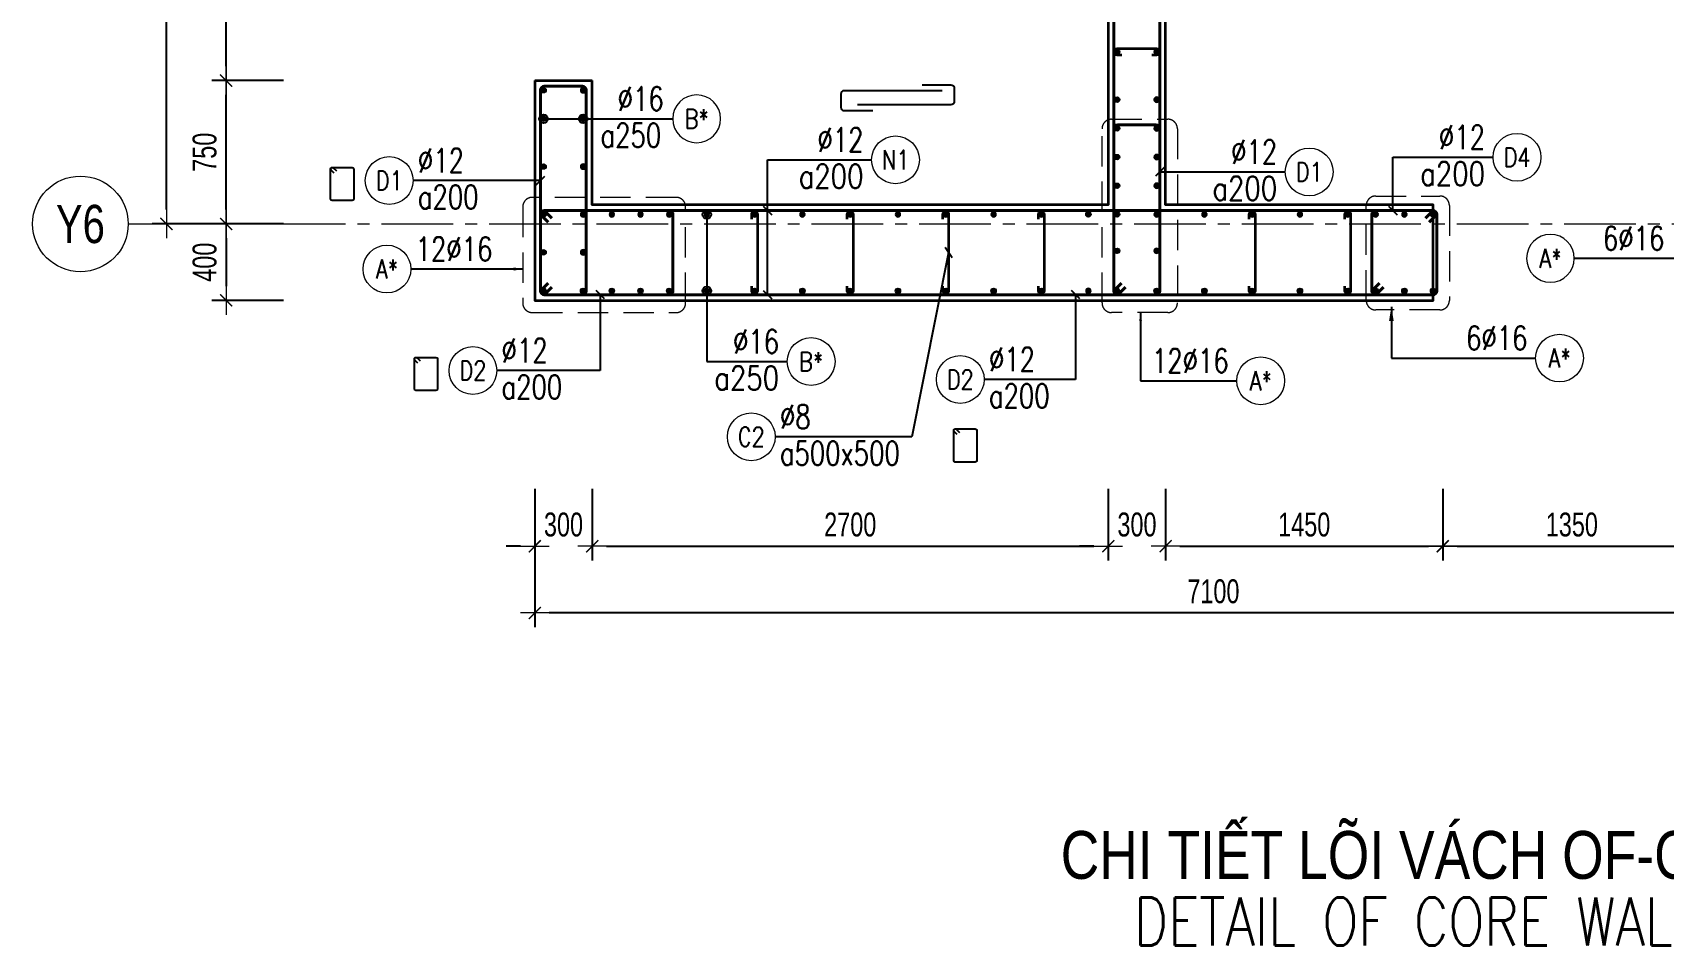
# Model space of a CAD drawing. Header units: millimetres. Extents: x 738475 to 1279438, y -34239 to 156422.
# Drawn here: x 1122959 to 1131490, y 94226 to 98999 of the extents above; entities that cross this region are included whole.
import ezdxf
from ezdxf.enums import TextEntityAlignment as Align

# ---------------------------------------------------------------- set-up
doc = ezdxf.new("R2010")
doc.units = ezdxf.units.MM
doc.header["$MEASUREMENT"] = 0
doc.linetypes.add('HIDDEN2', pattern=[4.7625, 3.175, -1.5875])
doc.linetypes.add('OF_Grid_1$0$CENTER2', pattern=[1.125, 0.75, -0.125, 0.125, -0.125])
doc.layers.get('0').update_dxf_attribs({"lineweight": 20})
doc.layers.get('Defpoints').update_dxf_attribs({"color": 151, "lineweight": 9})
for name, color, linetype, lineweight in [('KC-LEADER', 153, 'Continuous', 18), ('KC-THEP', 6, 'Continuous', 40), ('NDC_S_ANNO', 7, 'Continuous', 20), ('NDC_S_DIM', 1, 'Continuous', 15), ('NDC_S_ENG TITLE', 3, 'Continuous', 20), ('NDC_S_HIDDEN', 8, 'HIDDEN2', 13), ('NDC_S_LEADER', 1, 'Continuous', 15), ('NDC_S_REBAR', 4, 'Continuous', 35), ('NDC_S_STIRRUP', 4, 'Continuous', 40), ('NDC_S_TEXT SYMBOL', 7, 'Continuous', 20), ('NDC_S_VN TEXT', 7, 'Continuous', 20), ('NDC_S_VN TITLE', 6, 'Continuous', 35), ('NDC_S_WALL', 6, 'Continuous', 35), ('OF_Grid_1$0$NDC_S_AXIS', 5, 'OF_Grid_1$0$CENTER2', 13), ('OF_Grid_1$0$NDC_S_SYMBOL', 1, 'Continuous', 15), ('OF_Grid_1$0$NDC_S_TEXT SYMBOL', 7, 'Continuous', 20)]:
    doc.layers.add(name, color=color, linetype=linetype, lineweight=lineweight)
doc.layers.add('Ligature', color=1, linetype='Continuous')
doc.styles.add('NDC_ANNO', font='', dxfattribs={"width": 0.8})
doc.styles.add('NDC_ARIAL', font='arial.ttf', dxfattribs={"width": 0.85})
doc.styles.add('NDC_DIM', font='', dxfattribs={"width": 0.75})
doc.styles.add('NDC_EN TXT', font='romans.shx', dxfattribs={"width": 0.8})
doc.styles.add('NDC_VIE TXT', font='arial.ttf', dxfattribs={"width": 0.8})
doc.styles.add('OF_Grid_1$0$NDC_ANNO', font='', dxfattribs={"width": 0.8})
doc.styles.get('NDC_ANNO').set_extended_font_data('Dotum')
doc.styles.get('NDC_DIM').set_extended_font_data('Dotum')
doc.styles.get('OF_Grid_1$0$NDC_ANNO').set_extended_font_data('Dotum')
doc.dimstyles.new('NDC_1-50', dxfattribs={"dimscale": 50, "dimtxt": 2.5, "dimasz": 1, "dimexe": 1.5, "dimexo": 0, "dimgap": 0.8, "dimtad": 1, "dimdec": 0, "dimdsep": 46, "dimtxsty": 'NDC_ARIAL', "dimblk": 'DIMMARK', "dimcen": 49999.938995, "dimdle": 1.5, "dimclrd": 1, "dimclre": 1, "dimclrt": 3, "dimadec": 0, "dimazin": 0, "dimtfac": 1, "dimtdec": 0, "dimtix": 1, "dimtmove": 2, "dimatfit": 3, "dimfxl": 1, "dimarcsym": 0})
doc.dimstyles.new('NDC_dim_30', dxfattribs={"dimscale": 30, "dimtxt": 2.5, "dimasz": 1.5, "dimexe": 1.5, "dimexo": 2.5, "dimgap": 1, "dimtad": 1, "dimdec": 0, "dimzin": 0, "dimdsep": 46, "dimtxsty": 'NDC_DIM', "dimblk": 'DIMMARK', "dimcen": 0.09, "dimdle": 1.2, "dimclrd": 1, "dimclre": 1, "dimclrt": 3, "dimadec": 0, "dimazin": 0, "dimtfac": 1, "dimtdec": 0, "dimtix": 1, "dimtofl": 0, "dimtmove": 0, "dimatfit": 3, "dimfxl": 6, "dimfxlon": 1, "dimtolj": 1, "dimtzin": 0, "dimarcsym": 0})
doc.dimstyles.new('NDC_dim_50', dxfattribs={"dimscale": 50, "dimtxt": 2.5, "dimasz": 1.5, "dimexe": 1.5, "dimexo": 2.5, "dimgap": 1, "dimtad": 1, "dimdec": 0, "dimzin": 0, "dimdsep": 46, "dimtxsty": 'NDC_DIM', "dimblk": 'DIMMARK', "dimcen": 0.09, "dimdle": 1.2, "dimclrd": 1, "dimclre": 1, "dimclrt": 3, "dimadec": 0, "dimazin": 0, "dimtfac": 1, "dimtdec": 0, "dimtix": 1, "dimtofl": 0, "dimtmove": 0, "dimatfit": 3, "dimfxl": 6, "dimfxlon": 1, "dimtolj": 1, "dimtzin": 0, "dimarcsym": 0})

# ---------------------------------------------------------------- blocks, each defined once
blk = doc.blocks.new('*U9')
blk.add_circle((2.5, 0), 2.5)
at = {"layer": 'NDC_S_VN TEXT', "color": 3, "style": 'NDC_EN TXT', "width": 0.75}
blk.add_attdef('DK2', text='', height=2.5, dxfattribs=at).set_placement((-0.85, 0.85), align=Align.RIGHT)
at = {"layer": 'NDC_S_VN TEXT', "color": 7, "style": 'NDC_EN TXT', "width": 0.8}
blk.add_attdef('SH3', text='', height=2, dxfattribs=at).set_placement((2.5, 0), align=Align.MIDDLE)
blk = doc.blocks.new('DIMMARK')
at = {"layer": 'NDC_S_DIM', "color": 1}
blk.add_line((-1.5, 0), (1, 0), dxfattribs=at)
at = {"layer": 'NDC_S_DIM', "color": 2, "const_width": 0.1}
blk.add_lwpolyline([(-0.42, -0.42), (0.42, 0.42)], dxfattribs=at)
blk = doc.blocks.new('THEP')
at = {"layer": 'KC-LEADER', "color": 6}
blk.add_circle((0, 0), 14, dxfattribs=at)
at = {"layer": 'KC-THEP'}
for p, q in [((-14, 0), (14, 0)), ((9.9, 9.9), (-9.9, -9.9)), ((-9.9, 9.9), (9.9, -9.9)), ((0, 14), (0, -14))]:
    blk.add_line(p, q, dxfattribs=at)
blk = doc.blocks.new('*U10')
blk.add_circle((2.5, 0), 2.5)
at = {"layer": 'NDC_S_VN TEXT', "color": 3, "style": 'NDC_EN TXT'}
for tag, width, p in [('DK2', 0.75, (-0.85, 0.85)), ('KC2', 0.8, (-0.85, -2.97))]:
    blk.add_attdef(tag, text='', height=2.5, dxfattribs=dict(at, width=width)).set_placement(p, align=Align.RIGHT)
at = {"layer": 'NDC_S_VN TEXT', "color": 7, "style": 'NDC_EN TXT', "width": 0.8}
blk.add_attdef('SH3', text='', height=2, dxfattribs=at).set_placement((2.5, 0), align=Align.MIDDLE)
blk = doc.blocks.new('*U11')
blk.add_circle((-2.5, 0), 2.5)
at = {"layer": 'NDC_S_VN TEXT', "color": 3, "style": 'NDC_EN TXT', "width": 0.75}
for tag, p in [('DK1', (0.5, 0.85)), ('KC1', (0.5, -2.97))]:
    blk.add_attdef(tag, p, '', height=2.5, dxfattribs=at)
at = {"layer": 'NDC_S_VN TEXT', "color": 7, "style": 'NDC_EN TXT', "width": 0.8}
blk.add_attdef('SH2', text='', height=2, dxfattribs=at).set_placement((-2.5, 0), align=Align.MIDDLE)
blk = doc.blocks.new('*U13')
blk.add_circle((-2.5, 0), 2.5)
at = {"layer": 'NDC_S_VN TEXT', "color": 3, "style": 'NDC_EN TXT', "width": 0.75}
blk.add_attdef('DK1', (0.5, 0.85), '', height=2.5, dxfattribs=at)
at = {"layer": 'NDC_S_VN TEXT', "color": 7, "style": 'NDC_EN TXT', "width": 0.8}
blk.add_attdef('SH2', text='', height=2, dxfattribs=at).set_placement((-2.5, 0), align=Align.MIDDLE)
blk = doc.blocks.new('*U12')
blk.add_circle((-2.5, 0), 2.5)
at = {"layer": 'NDC_S_VN TEXT', "color": 3, "style": 'NDC_EN TXT', "width": 0.75}
for tag, p in [('DK1', (0.5, 0.85)), ('KC1', (0.5, -2.97))]:
    blk.add_attdef(tag, p, '', height=2.5, dxfattribs=at)
at = {"layer": 'NDC_S_VN TEXT', "color": 7, "style": 'NDC_EN TXT', "width": 0.8}
blk.add_attdef('SH2', text='', height=2, dxfattribs=at).set_placement((-2.5, 0), align=Align.MIDDLE)
blk = doc.blocks.new('*D254')
at = {"layer": 'Defpoints', "color": 0, "transparency": 16777216}
for p in [(1125586.1, 97598.4), (1132685.9, 96776.8), (1125586.1, 95964)]:
    blk.add_point(p, dxfattribs=at)
at = {"layer": 'NDC_S_DIM', "color": 1, "lineweight": -2, "transparency": 16777216}
for p, q in [((1125586.1, 96264), (1125586.1, 95889)), ((1132685.9, 96264), (1132685.9, 95889)), ((1132610.9, 95964), (1125661.1, 95964))]:
    blk.add_line(p, q, dxfattribs=at)
at = {"layer": 'NDC_S_DIM', "color": 1, "lineweight": -2, "transparency": 16777216, "xscale": 75, "yscale": 75, "zscale": 75, "rotation": 180}
blk.add_blockref('DIMMARK', (1125586.1, 95964), dxfattribs=at)
at = {"layer": 'NDC_S_DIM', "color": 1, "lineweight": -2, "transparency": 16777216, "xscale": 75, "yscale": 75, "zscale": 75}
blk.add_blockref('DIMMARK', (1132685.9, 95964), dxfattribs=at)
at = {"layer": 'NDC_S_DIM', "color": 3, "transparency": 16777216, "insert": (1129136, 96076.6), "char_height": 125, "attachment_point": 5, "style": 'NDC_DIM'}
blk.add_mtext('\\A1;7100', dxfattribs=at)
blk = doc.blocks.new('*D255')
at = {"layer": 'Defpoints', "color": 0, "ltscale": 200, "transparency": 16777216}
for p in [(1125586.1, 97598.4), (1125886.1, 97598.4), (1125586.1, 96313.1)]:
    blk.add_point(p, dxfattribs=at)
at = {"layer": 'NDC_S_DIM', "color": 1, "lineweight": -2, "ltscale": 200, "transparency": 16777216}
for p, q in [((1125586.1, 96613.1), (1125586.1, 96238.1)), ((1125886.1, 96613.1), (1125886.1, 96238.1)), ((1125511.1, 96313.1), (1125436.1, 96313.1)), ((1125961.1, 96313.1), (1126036.1, 96313.1))]:
    blk.add_line(p, q, dxfattribs=at)
at = {"layer": 'NDC_S_DIM', "color": 1, "lineweight": -2, "ltscale": 200, "transparency": 16777216, "xscale": 75, "yscale": 75, "zscale": 75}
blk.add_blockref('DIMMARK', (1125586.1, 96313.1), dxfattribs=at)
at = {"layer": 'NDC_S_DIM', "color": 1, "lineweight": -2, "ltscale": 200, "transparency": 16777216, "xscale": 75, "yscale": 75, "zscale": 75, "rotation": 180}
blk.add_blockref('DIMMARK', (1125886.1, 96313.1), dxfattribs=at)
at = {"layer": 'NDC_S_DIM', "color": 3, "ltscale": 200, "transparency": 16777216, "insert": (1125736.1, 96425.7), "char_height": 125, "attachment_point": 5, "style": 'NDC_DIM'}
blk.add_mtext('\\A1;300', dxfattribs=at)
blk = doc.blocks.new('*U15')
at = {"layer": 'OF_Grid_1$0$NDC_S_SYMBOL'}
blk.add_line((5, 0), (9, 0), dxfattribs=at)
blk.add_circle((0, 0), 5, dxfattribs=at)
at = {"layer": 'OF_Grid_1$0$NDC_S_TEXT SYMBOL', "color": 7, "style": 'OF_Grid_1$0$NDC_ANNO', "width": 0.8}
blk.add_attdef('GRID', text='', height=4, rotation=270, dxfattribs=at).set_placement((0, 0), align=Align.MIDDLE)
blk = doc.blocks.new('*D232')
at = {"layer": 'Defpoints', "color": 0, "ltscale": 200, "transparency": 16777216}
for p in [(1125886.1, 97998.4), (1123971.5, 97598.4), (1125648.2, 97598.4)]:
    blk.add_point(p, dxfattribs=at)
at = {"layer": 'NDC_S_DIM', "color": 1, "lineweight": -2, "ltscale": 200, "transparency": 16777216}
for p, q in [((1124271.5, 97998.4), (1123896.5, 97998.4)), ((1123971.5, 97923.4), (1123971.5, 97673.4)), ((1124271.5, 97598.4), (1123896.5, 97598.4))]:
    blk.add_line(p, q, dxfattribs=at)
at = {"layer": 'NDC_S_DIM', "color": 1, "lineweight": -2, "ltscale": 200, "transparency": 16777216, "xscale": 75, "yscale": 75, "zscale": 75}
for p, rotation in [((1123971.5, 97998.4), 90), ((1123971.5, 97598.4), 270)]:
    blk.add_blockref('DIMMARK', p, dxfattribs=dict(at, rotation=rotation))
at = {"layer": 'NDC_S_DIM', "color": 3, "ltscale": 200, "transparency": 16777216, "insert": (1123858.9, 97798.4), "char_height": 125, "attachment_point": 5, "rotation": 90, "style": 'NDC_DIM'}
blk.add_mtext('\\A1;400', dxfattribs=at)
blk = doc.blocks.new('*D233')
at = {"layer": 'Defpoints', "color": 0, "ltscale": 200, "transparency": 16777216}
for p in [(1123658.9, 109598.4), (1125700, 109598.4), (1125700.1, 97998.6)]:
    blk.add_point(p, dxfattribs=at)
at = {"layer": 'NDC_S_DIM', "color": 1, "lineweight": -2, "ltscale": 200, "transparency": 16777216}
for p, q in [((1123958.9, 109598.4), (1123583.9, 109598.4)), ((1123658.9, 98073.6), (1123658.9, 109523.4)), ((1123958.9, 97998.6), (1123583.9, 97998.6))]:
    blk.add_line(p, q, dxfattribs=at)
at = {"layer": 'NDC_S_DIM', "color": 1, "lineweight": -2, "ltscale": 200, "transparency": 16777216, "xscale": 75, "yscale": 75, "zscale": 75}
for p, rotation in [((1123658.9, 109598.4), 90), ((1123658.9, 97998.6), 270)]:
    blk.add_blockref('DIMMARK', p, dxfattribs=dict(at, rotation=rotation))
at = {"layer": 'NDC_S_DIM', "color": 3, "ltscale": 200, "transparency": 16777216, "insert": (1123546.3, 103798.5), "char_height": 125, "attachment_point": 5, "rotation": 90, "style": 'NDC_DIM'}
blk.add_mtext('\\A1;11600', dxfattribs=at)
blk = doc.blocks.new('*D223')
at = {"layer": 'Defpoints', "color": 0, "ltscale": 200, "transparency": 16777216}
for p in [(1128586.1, 98098.4), (1125886.1, 97598.4), (1128586.1, 96313.1)]:
    blk.add_point(p, dxfattribs=at)
at = {"layer": 'NDC_S_DIM', "color": 1, "lineweight": -2, "ltscale": 200, "transparency": 16777216}
for p, q in [((1125886.1, 96613.1), (1125886.1, 96238.1)), ((1128586.1, 96613.1), (1128586.1, 96238.1)), ((1125961.1, 96313.1), (1128511.1, 96313.1))]:
    blk.add_line(p, q, dxfattribs=at)
at = {"layer": 'NDC_S_DIM', "color": 1, "lineweight": -2, "ltscale": 200, "transparency": 16777216, "xscale": 75, "yscale": 75, "zscale": 75, "rotation": 180}
blk.add_blockref('DIMMARK', (1125886.1, 96313.1), dxfattribs=at)
at = {"layer": 'NDC_S_DIM', "color": 1, "lineweight": -2, "ltscale": 200, "transparency": 16777216, "xscale": 75, "yscale": 75, "zscale": 75}
blk.add_blockref('DIMMARK', (1128586.1, 96313.1), dxfattribs=at)
at = {"layer": 'NDC_S_DIM', "color": 3, "ltscale": 200, "transparency": 16777216, "insert": (1127236.1, 96425.7), "char_height": 125, "attachment_point": 5, "style": 'NDC_DIM'}
blk.add_mtext('\\A1;2700', dxfattribs=at)
blk = doc.blocks.new('*D224')
at = {"layer": 'Defpoints', "color": 0, "ltscale": 200, "transparency": 16777216}
for p in [(1128586.1, 98098.4), (1128886.1, 98098.4), (1128886.1, 96313.1)]:
    blk.add_point(p, dxfattribs=at)
at = {"layer": 'NDC_S_DIM', "color": 1, "lineweight": -2, "ltscale": 200, "transparency": 16777216}
for p, q in [((1128586.1, 96613.1), (1128586.1, 96238.1)), ((1128886.1, 96613.1), (1128886.1, 96238.1)), ((1128511.1, 96313.1), (1128436.1, 96313.1)), ((1128961.1, 96313.1), (1129036.1, 96313.1))]:
    blk.add_line(p, q, dxfattribs=at)
at = {"layer": 'NDC_S_DIM', "color": 1, "lineweight": -2, "ltscale": 200, "transparency": 16777216, "xscale": 75, "yscale": 75, "zscale": 75}
blk.add_blockref('DIMMARK', (1128586.1, 96313.1), dxfattribs=at)
at = {"layer": 'NDC_S_DIM', "color": 1, "lineweight": -2, "ltscale": 200, "transparency": 16777216, "xscale": 75, "yscale": 75, "zscale": 75, "rotation": 180}
blk.add_blockref('DIMMARK', (1128886.1, 96313.1), dxfattribs=at)
at = {"layer": 'NDC_S_DIM', "color": 3, "ltscale": 200, "transparency": 16777216, "insert": (1128736.1, 96425.7), "char_height": 125, "attachment_point": 5, "style": 'NDC_DIM'}
blk.add_mtext('\\A1;300', dxfattribs=at)
blk = doc.blocks.new('*D225')
at = {"layer": 'Defpoints', "color": 0, "ltscale": 200, "transparency": 16777216}
for p in [(1128886.1, 98098.4), (1130336.1, 98098.4), (1130336.1, 96313.1)]:
    blk.add_point(p, dxfattribs=at)
at = {"layer": 'NDC_S_DIM', "color": 1, "lineweight": -2, "ltscale": 200, "transparency": 16777216}
for p, q in [((1128886.1, 96613.1), (1128886.1, 96238.1)), ((1130336.1, 96613.1), (1130336.1, 96238.1)), ((1128961.1, 96313.1), (1130261.1, 96313.1))]:
    blk.add_line(p, q, dxfattribs=at)
at = {"layer": 'NDC_S_DIM', "color": 1, "lineweight": -2, "ltscale": 200, "transparency": 16777216, "xscale": 75, "yscale": 75, "zscale": 75, "rotation": 180}
blk.add_blockref('DIMMARK', (1128886.1, 96313.1), dxfattribs=at)
at = {"layer": 'NDC_S_DIM', "color": 1, "lineweight": -2, "ltscale": 200, "transparency": 16777216, "xscale": 75, "yscale": 75, "zscale": 75}
blk.add_blockref('DIMMARK', (1130336.1, 96313.1), dxfattribs=at)
at = {"layer": 'NDC_S_DIM', "color": 3, "ltscale": 200, "transparency": 16777216, "insert": (1129611.1, 96425.7), "char_height": 125, "attachment_point": 5, "style": 'NDC_DIM'}
blk.add_mtext('\\A1;1450', dxfattribs=at)
blk = doc.blocks.new('*D226')
at = {"layer": 'Defpoints', "color": 0, "ltscale": 200, "transparency": 16777216}
for p in [(1130336.1, 98098.4), (1131686.1, 98061.2), (1131686.1, 96313.1)]:
    blk.add_point(p, dxfattribs=at)
at = {"layer": 'NDC_S_DIM', "color": 1, "lineweight": -2, "ltscale": 200, "transparency": 16777216}
for p, q in [((1130336.1, 96613.1), (1130336.1, 96238.1)), ((1131686.1, 96613.1), (1131686.1, 96238.1)), ((1130411.1, 96313.1), (1131611.1, 96313.1))]:
    blk.add_line(p, q, dxfattribs=at)
at = {"layer": 'NDC_S_DIM', "color": 1, "lineweight": -2, "ltscale": 200, "transparency": 16777216, "xscale": 75, "yscale": 75, "zscale": 75, "rotation": 180}
blk.add_blockref('DIMMARK', (1130336.1, 96313.1), dxfattribs=at)
at = {"layer": 'NDC_S_DIM', "color": 1, "lineweight": -2, "ltscale": 200, "transparency": 16777216, "xscale": 75, "yscale": 75, "zscale": 75}
blk.add_blockref('DIMMARK', (1131686.1, 96313.1), dxfattribs=at)
at = {"layer": 'NDC_S_DIM', "color": 3, "ltscale": 200, "transparency": 16777216, "insert": (1131011.1, 96425.7), "char_height": 125, "attachment_point": 5, "style": 'NDC_DIM'}
blk.add_mtext('\\A1;1350', dxfattribs=at)
blk = doc.blocks.new('*D214')
at = {"layer": 'Defpoints', "color": 0, "ltscale": 200, "transparency": 16777216}
for p in [(1123971.5, 98748.4), (1125886.1, 98748.4), (1125886.1, 97998.4)]:
    blk.add_point(p, dxfattribs=at)
at = {"layer": 'NDC_S_DIM', "color": 1, "lineweight": -2, "ltscale": 200, "transparency": 16777216}
for p, q in [((1124271.5, 98748.4), (1123896.5, 98748.4)), ((1123971.5, 98073.4), (1123971.5, 98673.4)), ((1124271.5, 97998.4), (1123896.5, 97998.4))]:
    blk.add_line(p, q, dxfattribs=at)
at = {"layer": 'NDC_S_DIM', "color": 1, "lineweight": -2, "ltscale": 200, "transparency": 16777216, "xscale": 75, "yscale": 75, "zscale": 75}
for p, rotation in [((1123971.5, 98748.4), 90), ((1123971.5, 97998.4), 270)]:
    blk.add_blockref('DIMMARK', p, dxfattribs=dict(at, rotation=rotation))
at = {"layer": 'NDC_S_DIM', "color": 3, "ltscale": 200, "transparency": 16777216, "insert": (1123858.9, 98373.4), "char_height": 125, "attachment_point": 5, "rotation": 90, "style": 'NDC_DIM'}
blk.add_mtext('\\A1;750', dxfattribs=at)
blk = doc.blocks.new('*D215')
at = {"layer": 'Defpoints', "color": 0, "ltscale": 200, "transparency": 16777216}
for p in [(1123971.5, 100148.4), (1125642.2, 100148.4), (1125886.1, 98748.4)]:
    blk.add_point(p, dxfattribs=at)
at = {"layer": 'NDC_S_DIM', "color": 1, "lineweight": -2, "ltscale": 200, "transparency": 16777216}
for p, q in [((1124271.5, 100148.4), (1123896.5, 100148.4)), ((1123971.5, 98823.4), (1123971.5, 100073.4)), ((1124271.5, 98748.4), (1123896.5, 98748.4))]:
    blk.add_line(p, q, dxfattribs=at)
at = {"layer": 'NDC_S_DIM', "color": 1, "lineweight": -2, "ltscale": 200, "transparency": 16777216, "xscale": 75, "yscale": 75, "zscale": 75}
for p, rotation in [((1123971.5, 100148.4), 90), ((1123971.5, 98748.4), 270)]:
    blk.add_blockref('DIMMARK', p, dxfattribs=dict(at, rotation=rotation))
at = {"layer": 'NDC_S_DIM', "color": 3, "ltscale": 200, "transparency": 16777216, "insert": (1123858.9, 99448.4), "char_height": 125, "attachment_point": 5, "rotation": 90, "style": 'NDC_DIM'}
blk.add_mtext('\\A1;1400', dxfattribs=at)
blk = doc.blocks.new('Drawing name_symbol')
at = {"layer": 'NDC_S_ENG TITLE', "style": 'NDC_EN TXT', "width": 0.8}
blk.add_attdef('SECTDET1', text='', height=5, dxfattribs=at).set_placement((0, 1.01), align=Align.CENTER)
at = {"layer": 'NDC_S_TEXT SYMBOL', "lineweight": 25, "style": 'NDC_ANNO', "width": 0.8}
blk.add_attdef('SSCALE', text='', height=2.5, dxfattribs=at).set_placement((0, -4), align=Align.CENTER)
at = {"layer": 'NDC_S_VN TITLE', "style": 'NDC_VIE TXT', "width": 0.8}
blk.add_attdef('SECTDET2', text='', height=5, dxfattribs=at).set_placement((0, 7.97), align=Align.CENTER)

msp = doc.modelspace()

# ---------------------------------------------------------------- linework, layer by layer
at = {"layer": 'Ligature', "elevation": 0.03}
for points in [[(1127612.878, 98725.268), (1127763.097, 98725.268, -0.41421356), (1127780.701, 98707.664), (1127780.701, 98638.543, -0.41421356), (1127763.097, 98620.94), (1127274.93, 98620.94)], [(1127716.495, 98695.212), (1127204.826, 98695.212, 0.41421356), (1127187.223, 98677.609), (1127187.223, 98608.488, 0.41421356), (1127204.826, 98590.884), (1127355.045, 98590.884)]]:
    msp.add_lwpolyline(points, format="xyb", dxfattribs=at)
at = {"layer": 'Ligature'}
for points in [[(1124536.452, 98264.403), (1124520.486, 98280.369, -0.66817864), (1124526.26, 98294.307), (1124630.889, 98294.307, -0.41421356), (1124639.054, 98286.142), (1124639.053, 98129.035, -0.41421356), (1124630.889, 98120.87), (1124526.26, 98120.87, -0.41421356), (1124518.095, 98129.035), (1124518.095, 98286.142, -0.66817864), (1124532.033, 98291.916), (1124547.999, 98275.95)], [(1124974.265, 97270.802), (1124958.299, 97286.768, -0.66817864), (1124964.072, 97300.706), (1125068.701, 97300.706, -0.41421356), (1125076.866, 97292.541), (1125076.866, 97135.433, -0.41421356), (1125068.701, 97127.269), (1124964.072, 97127.269, -0.41421356), (1124955.907, 97135.433), (1124955.907, 97292.541, -0.66817864), (1124969.845, 97298.314), (1124985.811, 97282.349)], [(1127795.656, 96896.509), (1127779.69, 96912.475, -0.66817864), (1127785.463, 96926.414), (1127890.092, 96926.414, -0.41421356), (1127898.257, 96918.249), (1127898.257, 96761.141, -0.41421356), (1127890.092, 96752.976), (1127785.463, 96752.976, -0.41421356), (1127777.298, 96761.141), (1127777.298, 96918.249, -0.66817864), (1127791.237, 96924.022), (1127807.202, 96908.056)]]:
    msp.add_lwpolyline(points, format="xyb", dxfattribs=at)
at = {"layer": 'NDC_S_HIDDEN', "ltscale": 50}
for points in [[(1128897.683, 97534.963), (1128603.284, 97534.963, -0.41421356), (1128553.284, 97584.963), (1128553.284, 98495.907, -0.41421356), (1128603.284, 98545.907), (1128897.683, 98545.907, -0.41421356), (1128947.683, 98495.907), (1128947.683, 97584.963, -0.41421356)], [(1125572.944, 97534.963), (1126325.154, 97534.963, 0.41421356), (1126375.154, 97584.963), (1126375.154, 98087.413, 0.41421356), (1126325.154, 98137.413), (1125572.944, 98137.413, 0.41421356), (1125522.944, 98087.413), (1125522.944, 97584.963, 0.41421356)], [(1129985.314, 98144.521), (1130320.538, 98144.521, -0.41421356), (1130370.538, 98094.521), (1130370.538, 97598.363, -0.41421356), (1130320.538, 97548.363), (1129985.314, 97548.363, -0.41421356), (1129935.314, 97598.363), (1129935.314, 98094.521, -0.41421356)]]:
    msp.add_lwpolyline(points, format="xyb", close=True, dxfattribs=at)
at = {"layer": 'NDC_S_REBAR'}
for points in [[(1128813.826, 98883.363), (1128838.826, 98883.363, 1), (1128838.826, 98913.363), (1128631.801, 98913.363, 1), (1128631.801, 98883.363), (1128656.801, 98883.363)], [(1126720.944, 98023.363), (1126720.944, 98048.363, -1), (1126750.944, 98048.363), (1126750.944, 97648.363, -1), (1126720.944, 97648.363), (1126720.944, 97673.363)], [(1127220.944, 98023.363), (1127220.944, 98048.363, -1), (1127250.944, 98048.363), (1127250.944, 97648.363, -1), (1127220.944, 97648.363), (1127220.944, 97673.363)], [(1127720.944, 98023.363), (1127720.944, 98048.363, -1), (1127750.944, 98048.363), (1127750.944, 97648.363, -1), (1127720.944, 97648.363), (1127720.944, 97673.363)], [(1128220.944, 98023.363), (1128220.944, 98048.363, -1), (1128250.944, 98048.363), (1128250.944, 97648.363, -1), (1128220.944, 97648.363), (1128220.944, 97673.363)], [(1129323.826, 98023.363), (1129323.826, 98048.363, -1), (1129353.826, 98048.363), (1129353.826, 97648.363, -1), (1129323.826, 97648.363), (1129323.826, 97673.363)], [(1129823.826, 98023.363), (1129823.826, 98048.363, -1), (1129853.826, 98048.363), (1129853.826, 97648.363, -1), (1129823.826, 97648.363), (1129823.826, 97673.363)]]:
    msp.add_lwpolyline(points, format="xyb", dxfattribs=at)
at = {"layer": 'NDC_S_STIRRUP'}
for points in [[(1128655.314, 97688.363), (1128615.314, 97648.363, 0.41421356), (1128635.314, 97628.363), (1128835.314, 97628.363, 0.41421356), (1128855.314, 97648.363), (1128855.314, 109948.363, 0.41421356), (1128835.314, 109968.363), (1128635.314, 109968.363, 0.41421356), (1128615.314, 109948.363), (1128615.314, 97648.363, 0.41421356), (1128635.314, 97628.363), (1128675.314, 97668.363)], [(1125655.314, 97688.363), (1125615.314, 97648.363, 0.41421356), (1125635.314, 97628.363), (1125835.314, 97628.363, 0.41421356), (1125855.314, 97648.363), (1125855.314, 98698.363, 0.41421356), (1125835.314, 98718.363), (1125635.314, 98718.363, 0.41421356), (1125615.314, 98698.363), (1125615.314, 97648.363, 0.41421356), (1125635.314, 97628.363), (1125675.314, 97668.363)], [(1128655.314, 97688.363), (1128615.314, 97648.363, 0.41421356), (1128635.314, 97628.363), (1128835.314, 97628.363, 0.41421356), (1128855.314, 97648.363), (1128855.314, 98496.974, 0.41421356), (1128835.314, 98516.974), (1128635.314, 98516.974, 0.41421356), (1128615.314, 98496.974), (1128615.314, 97648.363, 0.41421356), (1128635.314, 97628.363), (1128675.314, 97668.363)], [(1130245.314, 98028.363), (1130285.314, 98068.363, -0.41421356), (1130305.314, 98048.363), (1130305.314, 97648.363, -0.41421356), (1130285.314, 97628.363), (1125635.314, 97628.363, -0.41421356), (1125615.314, 97648.363), (1125615.314, 98048.363, -0.41421356), (1125635.314, 98068.363), (1130285.314, 98068.363, -0.41421356), (1130305.314, 98048.363), (1130265.314, 98008.363)], [(1125675.314, 98028.363), (1125635.314, 98068.363, 0.41421356), (1125615.314, 98048.363), (1125615.314, 97648.363, 0.41421356), (1125635.314, 97628.363), (1126288.826, 97628.363, 0.41421356), (1126308.826, 97648.363), (1126308.826, 98048.363, 0.41421356), (1126288.826, 98068.363), (1125635.314, 98068.363, 0.41421356), (1125615.314, 98048.363), (1125655.314, 98008.363)], [(1130005.314, 97688.363), (1129965.314, 97648.363, 0.41421356), (1129985.314, 97628.363), (1130285.314, 97628.363, 0.41421356), (1130305.314, 97648.363), (1130305.314, 98048.363, 0.41421356), (1130285.314, 98068.363), (1129985.314, 98068.363, 0.41421356), (1129965.314, 98048.363), (1129965.314, 97648.363, 0.41421356), (1129985.314, 97628.363), (1130025.314, 97668.363)]]:
    msp.add_lwpolyline(points, format="xyb", dxfattribs=at)
at = {"layer": 'NDC_S_WALL'}
for points in [[(1128586.113, 109498.363), (1128586.113, 98098.363), (1125886.113, 98098.363), (1125886.113, 98748.363)], [(1125586.113, 98748.363), (1125586.113, 97598.363), (1125586.113, 97598.363), (1130286.113, 97598.363), (1130286.113, 97598.363), (1130286.113, 98098.363), (1130286.113, 98098.363), (1128886.113, 98098.363), (1128886.113, 99648.363)], [(1125586.113, 98748.363), (1125886.113, 98748.363)], [(1125886.113, 98098.363), (1125886.113, 98098.363)]]:
    msp.add_lwpolyline(points, dxfattribs=at)
at = {"layer": 'OF_Grid_1$0$NDC_S_AXIS', "ltscale": 500}
msp.add_line((1123658.934, 97998.363), (1139509.258, 97998.363), dxfattribs=at)

# ---------------------------------------------------------------- block references
at = {"layer": 'KC-THEP'}
for p, rotation in [((1128631.801, 98898.363), 189.6685644363809), ((1125631.801, 98697.518), 189.6685644363809), ((1128631.801, 98648.363), 189.6685644363809), ((1125631.801, 98548.363), 189.6685644363809), ((1128631.801, 98498.363), 189.6685644363809), ((1128631.801, 98348.363), 189.6685644363809), ((1125631.801, 98298.363), 189.6685644363809), ((1128631.801, 98198.363), 189.6685644363809), ((1125631.801, 98048.363), 189.6685644363809), ((1128481.801, 98048.363), 189.6685644363809), ((1128631.801, 98048.363), 189.6685644363809), ((1125631.801, 97849.931), 189.6685644363809), ((1128631.801, 97857.697), 189.6685644363809), ((1125838.826, 97648.363), 9.66856443638095), ((1125988.826, 97648.363), 9.66856443638095), ((1126138.826, 97648.363), 9.66856443638095), ((1126288.826, 97648.363), 9.66856443638095), ((1126485.944, 97648.363), 9.668564436380946), ((1126735.944, 97648.363), 9.668564436380946), ((1126985.944, 97648.363), 9.668564436380946), ((1127235.944, 97648.363), 9.668564436380946), ((1127485.944, 97648.363), 9.668564436380946), ((1127735.944, 97648.363), 9.668564436380946), ((1127985.944, 97648.363), 9.668564436380946), ((1128235.944, 97648.363), 9.668564436380946), ((1128838.826, 97648.363), 9.668564436380946), ((1129088.826, 97648.363), 9.668564436380946), ((1129338.826, 97648.363), 9.668564436380946), ((1129588.826, 97648.363), 9.668564436380946), ((1129838.826, 97648.363), 9.668564436380946), ((1129985.314, 97648.363), 9.668564436380946), ((1130135.314, 97648.363), 9.668564436380946), ((1130285.314, 97648.363), 9.668564436380946)]:
    msp.add_blockref('THEP', p, dxfattribs=dict(at, rotation=rotation))
at = {"layer": 'KC-THEP', "xscale": -1}
for p, rotation in [((1128838.826, 98898.363), 170.331435563619), ((1125838.826, 98697.518), 170.331435563619), ((1128838.826, 98648.363), 170.331435563619), ((1125838.826, 98548.363), 170.331435563619), ((1128838.826, 98498.363), 170.331435563619), ((1128838.826, 98348.363), 170.331435563619), ((1125838.826, 98298.363), 170.331435563619), ((1128838.826, 98198.363), 170.331435563619), ((1125838.826, 98048.363), 170.331435563619), ((1125988.826, 98048.363), 170.331435563619), ((1126138.826, 98048.363), 170.331435563619), ((1126288.826, 98048.363), 170.331435563619), ((1126485.944, 98048.363), 170.331435563619), ((1126735.944, 98048.363), 170.331435563619), ((1126985.944, 98048.363), 170.331435563619), ((1127235.944, 98048.363), 170.331435563619), ((1127485.944, 98048.363), 170.331435563619), ((1127735.944, 98048.363), 170.331435563619), ((1127985.944, 98048.363), 170.331435563619), ((1128235.944, 98048.363), 170.331435563619), ((1128838.826, 98048.363), 170.331435563619), ((1129088.826, 98048.363), 170.331435563619), ((1129338.826, 98048.363), 170.331435563619), ((1129588.826, 98048.363), 170.331435563619), ((1129838.826, 98048.363), 170.331435563619), ((1129985.314, 98048.363), 170.331435563619), ((1130135.314, 98048.363), 170.331435563619), ((1130285.314, 98048.363), 170.331435563619), ((1125838.826, 97849.931), 170.331435563619), ((1128838.826, 97857.697), 170.331435563619), ((1125631.801, 97648.363), 350.3314355636191), ((1128481.801, 97648.363), 350.3314355636191), ((1128631.801, 97648.363), 350.3314355636191)]:
    msp.add_blockref('THEP', p, dxfattribs=dict(at, rotation=rotation))
at = {"layer": 'NDC_S_ANNO'}
ref = msp.add_blockref('Drawing name_symbol', (1131612.347, 94174.947), dxfattribs=dict(at, xscale=50, yscale=50, zscale=50))
ref.add_attrib('SECTDET1', 'DETAIL OF CORE WALL OF-CW4+CW5+CW7', dxfattribs={"layer": 'NDC_S_ENG TITLE', "height": 250, "style": 'NDC_EN TXT', "width": 0.8}).set_placement((1131612.347, 94225.511), align=Align.CENTER)
ref.add_attrib('SECTDET2', 'CHI TIẾT LÕI VÁCH OF-CW4+CW5+CW7 TẦNG 3F', dxfattribs={"layer": 'NDC_S_VN TITLE', "height": 250, "style": 'NDC_VIE TXT', "width": 0.8}).set_placement((1131612.347, 94573.48), align=Align.CENTER)
at = {"layer": 'NDC_S_VN TEXT'}
ref = msp.add_blockref('*U11', (1126307.772, 98548.363), dxfattribs=dict(at, xscale=-50, yscale=50, zscale=50))
ref.add_attrib('SH2', 'B*', dxfattribs={"color": 7, "height": 100, "style": 'NDC_EN TXT', "width": 0.8}).set_placement((1126432.772, 98548.363), align=Align.MIDDLE)
ref.add_attrib('DK1', '%%C16', (1126019.38, 98590.638), dxfattribs={"color": 3, "height": 125, "style": 'NDC_EN TXT', "width": 0.75})
ref.add_attrib('KC1', 'a250', (1125930.094, 98399.736), dxfattribs={"color": 3, "height": 125, "style": 'NDC_EN TXT', "width": 0.75})
at = {"layer": 'NDC_S_VN TEXT', "xscale": 50, "yscale": 50, "zscale": 50}
for name, p, values in [('*U10', (1127347.882, 98333.641), {'SH3': 'N1', 'DK2': '%%C12', 'KC2': 'a200'}), ('*U10', (1130599.185, 98347.089), {'SH3': 'D4', 'DK2': '%%C12', 'KC2': 'a200'}), ('*U11', (1124949.377, 98225.404), {'SH2': 'D1', 'DK1': '%%C12', 'KC1': 'a200'}), ('*U10', (1129512.067, 98270.345), {'SH3': 'D1', 'DK2': '%%C12', 'KC2': 'a200'}), ('*U13', (1124937.573, 97762.513), {'SH2': 'A*', 'DK1': '12%%C16'}), ('*U10', (1126906.555, 97278.651), {'SH3': 'B*', 'DK2': '%%C16', 'KC2': 'a250'}), ('*U9', (1130821.569, 97296.87), {'SH3': 'A*', 'DK2': '6%%C16'}), ('*U11', (1125387.189, 97231.803), {'SH2': 'D2', 'DK1': '%%C12', 'KC1': 'a200'}), ('*U11', (1127936.925, 97185.153), {'SH2': 'D2', 'DK1': '%%C12', 'KC1': 'a200'}), ('*U9', (1129258.53, 97178.058), {'SH3': 'A*', 'DK2': '12%%C16'}), ('*U12', (1126843.509, 96885.343), {'SH2': 'C2', 'DK1': '%%c8', 'KC1': 'a500x500'})]:
    msp.add_blockref(name, p, dxfattribs=at).add_auto_attribs(values)
at = {"layer": 'NDC_S_VN TEXT'}
ref = msp.add_blockref('*U9', (1131024.102, 97818.505), dxfattribs=dict(at, xscale=-50, yscale=50, zscale=50))
ref.add_attrib('SH3', 'A*', dxfattribs={"color": 7, "height": 100, "style": 'NDC_EN TXT', "width": 0.8}).set_placement((1130899.102, 97818.505), align=Align.MIDDLE)
ref.add_attrib('DK2', '6%%C16', dxfattribs={"color": 3, "height": 125, "style": 'NDC_EN TXT', "width": 0.75}).set_placement((1131495.173, 97860.781), align=Align.RIGHT)
at = {"layer": 'OF_Grid_1$0$NDC_S_AXIS'}
ref = msp.add_blockref('*U15', (1123208.934, 97998.363), dxfattribs=dict(at, xscale=50, yscale=50, zscale=50))
ref.add_attrib('GRID', 'Y6', dxfattribs={"layer": 'OF_Grid_1$0$NDC_S_TEXT SYMBOL', "color": 7, "height": 200, "style": 'OF_Grid_1$0$NDC_ANNO', "width": 0.8}).set_placement((1123208.934, 97998.363), align=Align.MIDDLE)

# ---------------------------------------------------------------- dimensions: what is measured, and where the dimension line sits
at = {"layer": 'NDC_S_DIM', "ltscale": 200}
for base, p1, p2, angle, picture, middle in [((1123658.934, 109598.363), (1125700.099, 97998.617), (1125700.001, 109598.363), 90, '*D233', (1123546.349, 103798.49)), ((1123971.529, 100148.363), (1125886.113, 98748.363), (1125642.203, 100148.363), 90, '*D215', (1123858.945, 99448.363)), ((1123971.529, 98748.363), (1125886.113, 97998.363), (1125886.113, 98748.363), 90, '*D214', (1123858.945, 98373.363)), ((1128586.113, 96313.143), (1125886.113, 97598.363), (1128586.113, 98098.363), 180, '*D223', (1127236.113, 96425.728)), ((1128886.113, 96313.143), (1128586.113, 98098.363), (1128886.113, 98098.363), 180, '*D224', (1128736.113, 96425.728)), ((1130336.113, 96313.143), (1128886.113, 98098.363), (1130336.113, 98098.363), 180, '*D225', (1129611.113, 96425.728)), ((1131686.113, 96313.143), (1130336.113, 98098.363), (1131686.113, 98061.152), 180, '*D226', (1131011.113, 96425.728)), ((1125586.113, 96313.143), (1125886.113, 97598.363), (1125586.113, 97598.363), 180, '*D255', (1125736.113, 96425.728))]:
    dim = msp.add_linear_dim(base=base, p1=p1, p2=p2, angle=angle, dimstyle='NDC_dim_50', override={"dimtmove": 1}, dxfattribs=at)
    dim.commit()
    dim.dimension.update_dxf_attribs({"geometry": picture, "text_midpoint": middle})
dim = msp.add_linear_dim(base=(1123971.529, 97598.363), p1=(1125886.113, 97998.363), p2=(1125648.208, 97598.363), angle=90, dimstyle='NDC_dim_50', override={"dimtmove": 1}, dxfattribs=at)
dim.commit()
dim.dimension.update_dxf_attribs({"geometry": '*D232', "text_midpoint": (1123971.529, 97798.363), "dimtype": 160})
at = {"layer": 'NDC_S_DIM'}
dim = msp.add_linear_dim(base=(1125586.113, 95963.993), p1=(1132685.913, 96776.799), p2=(1125586.113, 97598.363), angle=180, dimstyle='NDC_dim_50', override={"dimtmove": 1}, dxfattribs=at)
dim.commit()
dim.dimension.update_dxf_attribs({"geometry": '*D254', "text_midpoint": (1129136.013, 96076.578)})

# ---------------------------------------------------------------- leaders
at = {"layer": 'NDC_S_LEADER'}
for points, dimstyle, override in [([(1125631.801, 98548.363), (1126307.772, 98548.363)], 'NDC_dim_30', {"dimtad": 0, "dimldrblk": 'Origin'}), ([(1125838.826, 98548.363), (1126307.772, 98548.363)], 'NDC_dim_30', {"dimtad": 0, "dimldrblk": 'Origin'}), ([(1126803.144, 97628.363), (1126803.144, 98333.46), (1127347.882, 98333.46)], 'NDC_dim_30', {"dimtad": 0, "dimldrblk": 'Oblique'}), ([(1126803.144, 98068.363), (1126803.144, 98333.46), (1127347.882, 98333.46)], 'NDC_dim_30', {"dimtad": 0, "dimldrblk": 'Oblique'}), ([(1128855.314, 98270.345), (1129512.067, 98270.345)], 'NDC_dim_30', {"dimtad": 0, "dimldrblk": 'Oblique'}), ([(1130074.703, 98068.363), (1130074.703, 98347.089), (1130599.185, 98347.089)], 'NDC_dim_30', {"dimtad": 0, "dimldrblk": 'Oblique'}), ([(1125615.314, 98225.404), (1124947.302, 98225.404)], 'NDC_dim_30', {"dimtad": 0, "dimldrblk": 'Oblique'}), ([(1126485.944, 98048.363), (1126485.944, 97278.47), (1126906.555, 97278.47)], 'NDC_dim_30', {"dimgap": 1, "dimtad": 0, "dimldrblk": 'Origin'}), ([(1127750.944, 97848.363), (1127558.828, 96885.342), (1126843.509, 96885.342)], 'NDC_dim_30', {"dimtad": 0, "dimldrblk": 'Oblique'}), ([(1131652.407, 97818.505), (1131024.102, 97818.505)], 'NDC_dim_50', {"dimgap": 1, "dimtad": 0}), ([(1125928.78, 97628.363), (1125928.78, 97231.803), (1125387.189, 97231.803)], 'NDC_dim_30', {"dimgap": 1, "dimtad": 0, "dimldrblk": 'Oblique'}), ([(1126485.944, 97648.363), (1126485.944, 97278.47), (1126906.555, 97278.47)], 'NDC_dim_30', {"dimgap": 1, "dimtad": 0, "dimldrblk": 'Origin'}), ([(1128415.387, 97628.363), (1128415.387, 97185.153), (1127936.925, 97185.153)], 'NDC_dim_30', {"dimtad": 0, "dimldrblk": 'Oblique'}), ([(1128754.803, 97534.963), (1128754.803, 97178.058), (1129258.53, 97178.058)], 'NDC_dim_30', {"dimtad": 0}), ([(1130067.006, 97565.189), (1130067.006, 97296.689), (1130821.569, 97296.689)], 'NDC_dim_50', {"dimgap": 1, "dimtad": 0})]:
    msp.add_leader(points, dimstyle=dimstyle, override=override, dxfattribs=at)
msp.add_leader([(1125525.701, 97762.513), (1124937.573, 97762.513)], dimstyle='NDC_1-50', dxfattribs=at)

doc.saveas('drawing.dxf')
